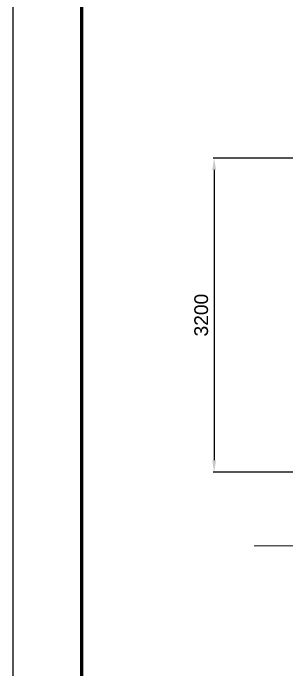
# Model space of a CAD drawing. Header units: millimetres. Extents: x -17070 to 42260, y -291348 to 33880.
# Drawn here: x 12852 to 15645, y 18651 to 25346 of the extents above; entities that cross this region are included whole.
import ezdxf

# ---------------------------------------------------------------- set-up
doc = ezdxf.new("R2010")
doc.units = ezdxf.units.MM
doc.layers.add('냉각탑_form', color=1, linetype='Continuous')
doc.layers.add('냉각탑_기초', color=23, linetype='Continuous')
doc.styles.get("Standard").update_dxf_attribs({"font": 'arial.ttf'})
doc.dimstyles.new('1.40', dxfattribs={"dimscale": 20, "dimtxt": 1.5, "dimasz": 1, "dimexe": 0.5, "dimexo": 0.5, "dimgap": 0.5, "dimtad": 1, "dimdec": 0, "dimzin": 0, "dimdsep": 46, "dimtxsty": 'Standard', "dimcen": 0, "dimclrd": 2, "dimclre": 2, "dimclrt": 3, "dimadec": 0, "dimazin": 0, "dimtfac": 1, "dimtdec": 0, "dimtmove": 0, "dimatfit": 0, "dimfxl": 1, "dimtolj": 1, "dimtzin": 0, "dimlwd": -1, "dimlwe": -1, "dimarcsym": 0})

# ---------------------------------------------------------------- blocks, each defined once
blk = doc.blocks.new('*D864')
at = {"color": 2, "transparency": 16777216}
for p, q in [((15736.6, 23867.4), (14893, 23867.4)), ((14903, 23747.4), (14903, 20787.4)), ((15736.6, 20667.4), (14893, 20667.4))]:
    blk.add_line(p, q, dxfattribs=at)
for points in [[(14883, 23747.4), (14923, 23747.4), (14903, 23867.4)], [(14883, 20787.4), (14923, 20787.4), (14903, 20667.4)]]:
    blk.add_solid(points, dxfattribs=at)
at = {"layer": 'Defpoints', "color": 0, "transparency": 16777216}
for p in [(15836.6, 23867.4), (14903, 20667.4), (15836.6, 20667.4)]:
    blk.add_point(p, dxfattribs=at)
at = {"color": 3, "lineweight": 5, "transparency": 16777216, "insert": (14771.5, 22267.4), "char_height": 140, "attachment_point": 5, "rotation": 90}
blk.add_mtext('\\A1;3200', dxfattribs=at)

msp = doc.modelspace()

# ---------------------------------------------------------------- linework, layer by layer
at = {"layer": 'Defpoints'}
msp.add_lwpolyline([(12852.4, 33879.9), (42259.6, 33879.9), (42259.6, 13084.8), (12852.4, 13084.8)], close=True, dxfattribs=at)
at = {"layer": '냉각탑_form', "const_width": 35}
msp.add_lwpolyline([(13552.6, 33179.7), (13552.6, 13785), (41559.5, 13785), (41559.5, 33179.7)], close=True, dxfattribs=at)
at = {"layer": '냉각탑_기초', "lineweight": 20, "ltscale": 30}
msp.add_line((15312, 19917.4), (19755.7, 19917.4), dxfattribs=at)

# ---------------------------------------------------------------- dimensions: what is measured, and where the dimension line sits
at = {"lineweight": 5}
dim = msp.add_linear_dim(base=(14903, 20667.4), p1=(15836.6, 23867.4), p2=(15836.6, 20667.4), angle=90, dimstyle='1.40', override={"dimtxt": 7, "dimasz": 6, "dimexo": 5, "dimgap": 3}, dxfattribs=at)
dim.commit()
dim.dimension.update_dxf_attribs({"geometry": '*D864', "text_midpoint": (14771.5, 22267.4)})

doc.saveas('drawing.dxf')
